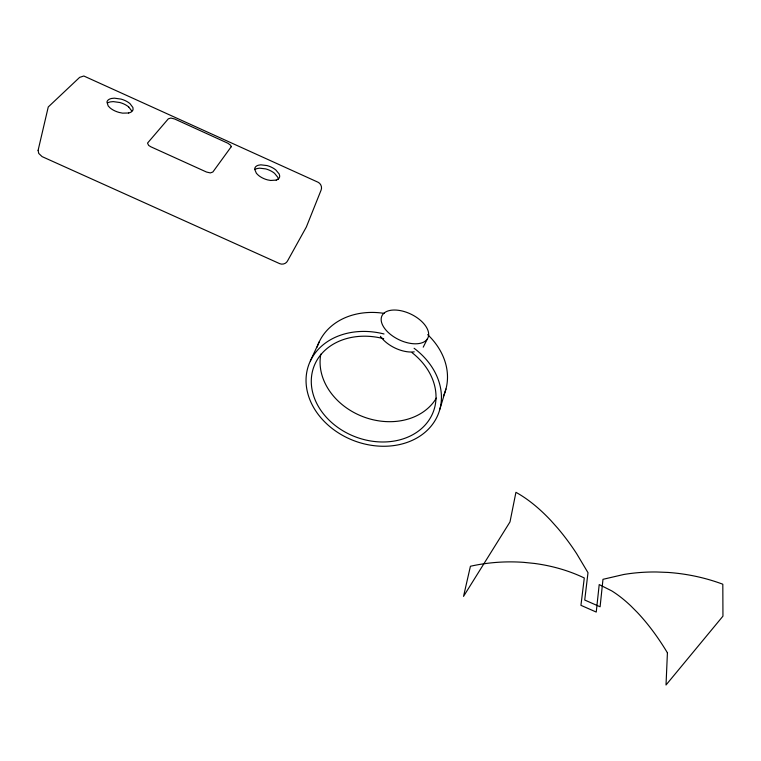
<?xml version="1.0" encoding="UTF-8"?>
<svg xmlns="http://www.w3.org/2000/svg" width="761" height="761" viewBox="0 0 761 761"><rect width="100%" height="100%" fill="white"/><g stroke="black" fill="none" stroke-linecap="round" stroke-linejoin="round"><path stroke-width="1.14" d="M439.877 409.171L445.946 388.995M310.364 360.923L319.268 341.775M423.221 347.168L427.311 339.016A25.513 14.117 25.9 0 0 400.571 310.65A25.513 14.117 25.9 0 0 386.854 331.083A25.513 14.117 25.9 0 0 427.311 339.016M128.714 106.968L131.682 110.868M278.345 179.33L277.86 177.37L274.54 173.318A12.737 6.326 21.5 0 0 265.713 168.894L259.52 168.162L256.952 168.6A14.05 6.982 21.6 0 0 254.983 169.532M414.222 351.858A25.389 14.193 25.9 0 1 380.414 336.314M412.12 352.714A63.829 51.12 20.8 0 1 406.241 437.765A63.829 51.12 20.8 0 1 312.448 391.535A63.829 51.12 20.8 0 1 383.687 338.702M414.098 348.272A69.289 55.505 20.8 0 1 410.284 441.209A69.289 55.505 20.8 0 1 307.501 392.343A69.289 55.505 20.8 0 1 384.01 333.974M427.682 334.64A67.777 54.954 20.9 0 1 443.33 396.205M317.137 347.121A67.777 54.954 20.9 0 1 384.4 313.418M436.348 398.108A62.44 50.626 20.9 0 1 363.14 416.733A62.44 50.626 20.9 0 1 320.819 354.122M128.714 106.968A13.137 6.278 18.2 0 0 119.829 102.507L113.208 101.603L110.345 101.907A14.478 6.925 18.2 0 0 108.052 102.706M667.416 652.814L666.018 684.995L722.95 616.153L722.817 584.22A141.651 101.089 7.3 0 0 667.854 572.424L656.638 571.987A141.651 101.089 7.3 0 0 623.716 574.498L602.978 579.321L600.096 606.793L584.724 600.029L587.996 572.7L576.657 553.675A141.727 68.804 64 0 0 557.632 528.096L550.897 520.553A141.727 68.804 64 0 0 515.929 492.319L509.994 521.913L463.535 596.377L470.422 566.26A135.087 98.112 -1.1 0 1 523.644 562.35L534.308 563.425A135.087 98.112 -1.1 0 1 584.286 577.98L580.938 605.328L596.243 612.063L599.211 584.572L611.739 590.888A139.33 62.269 66.1 0 1 630.993 606.06L637.376 612.481A139.33 62.269 66.1 0 1 667.416 652.814M38.107 150.355L38.735 153.427L42.074 156.604L279.706 263.658C282.578 264.914 286.307 263.658 287.639 260.757L306.35 226.997L321.123 190.031C322.322 187.111 320.838 183.553 318.022 182.221L83.834 76.005L79.648 77.365L48.257 106.968L38.107 150.355M231.211 146.749L212.861 172.005L210.35 172.918L206.526 172.043L150.764 146.749L148.633 145.389L147.52 143.106L168.333 118.821L170.864 118.05L174.573 118.954L227.929 143.258L230.697 145.303L231.211 146.749M276.233 180.1L270.669 180.471L267.415 179.853A12.766 6.316 21.6 0 1 258.445 175.353L256.409 173.327L254.678 169.284A14.059 6.954 21.6 0 1 258.274 165.251L260.842 164.833L267.044 165.565A12.756 6.307 21.6 0 1 275.872 169.998L279.201 174.041L279.696 176A14.059 6.954 21.6 0 1 276.233 180.1M128.666 112.999L122.54 113.142L119.097 112.438A13.165 6.269 18.3 0 1 110.069 107.91L108.186 105.941L106.949 102.107A14.497 6.897 18.3 0 1 111.525 98.473L114.388 98.169L121.018 99.092A13.146 6.25 18.3 0 1 129.912 103.553L132.88 107.453L133.099 109.299A14.507 6.897 18.2 0 1 128.666 112.999"/></g></svg>
